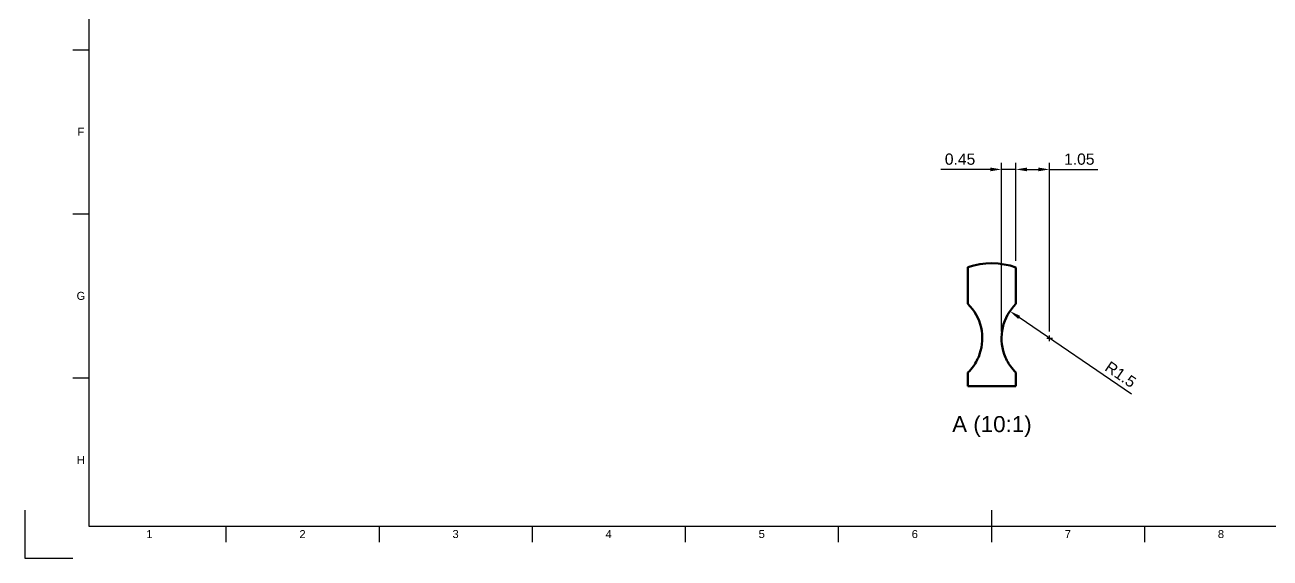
# Model space of a CAD drawing. Header units: millimetres. Extents: x 0 to 594, y 0 to 420.
# Drawn here: x 0 to 389.1, y 0 to 166.5 of the extents above; entities that cross this region are included whole.
import ezdxf
from ezdxf.enums import TextEntityAlignment as Align

# ---------------------------------------------------------------- set-up
doc = ezdxf.new("R2010")
doc.units = ezdxf.units.MM
doc.header["$LTSCALE"] = 0.75
doc.linetypes.add('CENTER2', pattern=[28.575, 19.05, -3.175, 3.175, -3.175])
for name, color, linetype, lineweight in [('Annotations', 7, 'Continuous', 25), ('Border', 7, 'Continuous', 25), ('Center Lines', 7, 'CENTER2', 25), ('Dimensions', 7, 'Continuous', 25), ('Visible', 7, 'Continuous', 50)]:
    doc.layers.add(name, color=color, linetype=linetype, lineweight=lineweight)
doc.styles.add('FusionTitle', font='arial.ttf')
doc.styles.get("Standard").update_dxf_attribs({"font": 'arial.ttf'})
doc.dimstyles.new('ISO-25', dxfattribs={"dimtxt": 3.5, "dimasz": 3.5, "dimexe": 2.1, "dimexo": 2.1, "dimgap": 1.4, "dimtad": 1, "dimdsep": 46, "dimtxsty": 'Standard', "dimcen": 0, "dimclrd": 256, "dimclre": 256, "dimclrt": 256, "dimazin": 2, "dimtp": 0.1, "dimtm": 0.1, "dimtfac": 0.714286, "dimtmove": 0, "dimatfit": 3, "dimfxl": 1, "dimarcsym": 0})

# ---------------------------------------------------------------- blocks, each defined once
blk = doc.blocks.new('ISO_A2_SHEET')
at = {"layer": 'Border'}
for p, q in [((20, 410), (20, 10)), ((15, 158.75), (20, 158.75)), ((15, 107.5), (20, 107.5)), ((15, 56.25), (20, 56.25)), ((302, 15), (302, 5)), ((20, 10), (584, 10)), ((62.8335, 10), (62.8335, 5)), ((110.6668, 10), (110.6668, 5)), ((158.5001, 10), (158.5001, 5)), ((206.3334, 10), (206.3334, 5)), ((254.1667, 10), (254.1667, 5)), ((349.8333, 10), (349.8333, 5))]:
    blk.add_line(p, q, dxfattribs=at)
at = {"layer": 'Defpoints'}
for p, q in [((0, 15), (0, 0)), ((0, 0), (15, 0))]:
    blk.add_line(p, q, dxfattribs=at)
at = {"layer": 'Border', "style": 'FusionTitle'}
for s, p in [('F', (17.5, 133.125)), ('G', (17.5, 81.875)), ('H', (17.5, 30.625)), ('1', (38.91685, 7.5)), ('2', (86.75015, 7.5)), ('3', (134.58345, 7.5)), ('4', (182.41675, 7.5)), ('5', (230.25005, 7.5)), ('6', (278.08335, 7.5)), ('7', (325.91665, 7.5)), ('8', (373.74995, 7.5))]:
    blk.add_text(s, height=2.5, dxfattribs=at).set_placement(p, align=Align.MIDDLE)
blk = doc.blocks.new('*U5')
at = {"layer": 'Center Lines', "color": 0, "linetype": 'Continuous', "ltscale": 0.75, "transparency": 16777216}
for p, q in [((-0.89, 0), (0.89, 0)), ((0, -0.89), (0, 0.89))]:
    blk.add_line(p, q, dxfattribs=at)
blk = doc.blocks.new('*D16')
at = {"layer": 'Defpoints', "color": 0, "transparency": 16777216}
for p in [(320.18, 68.65), (332.56, 60.18)]:
    blk.add_point(p, dxfattribs=at)
at = {"layer": 'Dimensions', "lineweight": -2, "transparency": 16777216}
blk.add_line((345.77, 51.15), (310.69, 75.14), dxfattribs=at)
at = {"layer": 'Dimensions', "transparency": 16777216}
blk.add_solid([(311.02, 75.62), (310.36, 74.66), (307.8, 77.11)], dxfattribs=at)
at = {"layer": 'Dimensions', "transparency": 16777216, "insert": (342.39, 57.33), "char_height": 3.5, "attachment_point": 5, "rotation": 325.6434}
blk.add_mtext('R1.5', dxfattribs=at)
blk = doc.blocks.new('*D17')
at = {"layer": 'Defpoints', "color": 0, "transparency": 16777216}
for p in [(320.18, 121.36), (309.68, 90.76), (320.18, 68.65)]:
    blk.add_point(p, dxfattribs=at)
at = {"layer": 'Dimensions', "lineweight": -2, "transparency": 16777216}
for p, q in [((309.68, 92.86), (309.68, 123.46)), ((313.18, 121.36), (316.68, 121.36)), ((320.18, 70.75), (320.18, 123.46)), ((320.18, 121.36), (335.27, 121.36))]:
    blk.add_line(p, q, dxfattribs=at)
at = {"layer": 'Dimensions', "transparency": 16777216}
for points in [[(313.18, 121.94), (313.18, 120.78), (309.68, 121.36)], [(316.68, 121.94), (316.68, 120.78), (320.18, 121.36)]]:
    blk.add_solid(points, dxfattribs=at)
at = {"layer": 'Dimensions', "transparency": 16777216, "insert": (329.48, 124.55), "char_height": 3.5, "attachment_point": 5}
blk.add_mtext('1.05', dxfattribs=at)
blk = doc.blocks.new('*D18')
at = {"layer": 'Defpoints', "color": 0, "transparency": 16777216}
for p in [(305.18, 121.36), (309.68, 90.76), (305.18, 68.65)]:
    blk.add_point(p, dxfattribs=at)
at = {"layer": 'Dimensions', "lineweight": -2, "transparency": 16777216}
for p, q in [((301.68, 121.36), (286.26, 121.36)), ((305.18, 70.75), (305.18, 123.46)), ((309.68, 121.36), (305.18, 121.36)), ((309.68, 92.86), (309.68, 123.46)), ((313.18, 121.36), (316.68, 121.36))]:
    blk.add_line(p, q, dxfattribs=at)
at = {"layer": 'Dimensions', "transparency": 16777216}
for points in [[(301.68, 121.94), (301.68, 120.78), (305.18, 121.36)], [(313.18, 121.94), (313.18, 120.78), (309.68, 121.36)]]:
    blk.add_solid(points, dxfattribs=at)
at = {"layer": 'Dimensions', "transparency": 16777216, "insert": (292.22, 124.55), "char_height": 3.5, "attachment_point": 5}
blk.add_mtext('0.45', dxfattribs=at)

msp = doc.modelspace()

# ---------------------------------------------------------------- linework, layer by layer
at = {"layer": 'Visible', "extrusion": (-1, -2.22045e-16, 2.96645e-13)}
for p, q in [((294.682, 90.874, 1620.063), (294.682, 79.361, 1620.063)), ((309.682, 90.761, 1620.063), (309.682, 79.361, 1620.063)), ((294.682, 53.649, 1610.063), (309.682, 53.649, 1610.063))]:
    msp.add_line(p, q, dxfattribs=at)
at = {"layer": 'Visible', "extrusion": (-2.96645e-13, -2.22045e-16, -1)}
for centre, radius, start, end in [((-302.014, 68.61, -1620.063), 23.441, 71.77267, 109.09391), ((-284.182, 68.649, -1620.063), 15, 134.427, 199.47122)]:
    msp.add_arc(centre, radius, start, end, dxfattribs=at)
at = {"layer": 'Visible'}
msp.add_arc((320.182, 68.649, 1620.063), 15, 134.427, 199.47122, dxfattribs=at)
at = {"layer": 'Visible', "extrusion": (1, 5.92525e-16, -2.96387e-13)}
msp.add_arc((63.649, 1610.063, 294.682), 10, 124.83494, 180, dxfattribs=at)
at = {"layer": 'Visible', "extrusion": (-1, -2.22045e-16, 2.96645e-13)}
msp.add_arc((-63.649, 1610.063, -309.682), 10, 0, 55.16506, dxfattribs=at)
at = {"layer": 'Visible'}
for points, knots in [([(298.324, 63.649, 1620.063), (297.866, 62.356, 1620.063), (297.198, 61.065, 1619.8), (295.864, 59.197, 1619.052), (295.281, 58.525, 1618.679), (294.682, 57.937, 1618.271)], [0.509109265, 0.509109265, 0.509109265, 0.509109265, 0.550276873, 0.550276873, 0.577045235, 0.577045235, 0.577045235, 0.577045235]), ([(309.682, 57.937, 1618.271), (309.082, 58.525, 1618.679), (308.5, 59.197, 1619.052), (307.166, 61.065, 1619.8), (306.497, 62.356, 1620.063), (306.04, 63.649, 1620.063)], [0.135969185, 0.135969185, 0.135969185, 0.135969185, 0.162737547, 0.162737547, 0.203905156, 0.203905156, 0.203905156, 0.203905156])]:
    msp.add_open_spline(points, degree=3, knots=knots, dxfattribs=at)

# ---------------------------------------------------------------- block references
at = {"layer": 'Border'}
msp.add_blockref('ISO_A2_SHEET', (0, 0), dxfattribs=at)
at = {"layer": 'Center Lines', "ltscale": 0.75}
msp.add_blockref('*U5', (320.182, 68.649), dxfattribs=at)

# ---------------------------------------------------------------- texts
at = {"layer": 'Annotations', "insert": (302.182, 37.84), "char_height": 5, "width": 27.10437, "attachment_point": 8}
msp.add_mtext('A (10:1)', dxfattribs=at)

# ---------------------------------------------------------------- dimensions: what is measured, and where the dimension line sits
at = {"layer": 'Dimensions'}
for base, p2, picture, middle in [((305.182, 121.361), (305.182, 68.649), '*D18', (292.223, 124.548)), ((320.182, 121.361), (320.182, 68.649), '*D17', (329.476, 124.548))]:
    dim = msp.add_linear_dim(base=base, p1=(309.682, 90.761), p2=p2, dimstyle='ISO-25', override={"dimlfac": 0.1, "dimclrd": 256, "dimclre": 256}, dxfattribs=at)
    dim.commit()
    dim.dimension.update_dxf_attribs({"geometry": picture, "text_midpoint": middle})
dim = msp.add_radius_dim(center=(320.182, 68.649), mpoint=(332.565, 60.184), dimstyle='ISO-25', override={"dimlfac": 0.1, "dimse1": 1, "dimclrd": 256, "dimclre": 256}, dxfattribs=at)
dim.commit()
dim.dimension.update_dxf_attribs({"geometry": '*D16', "text_midpoint": (340.594, 54.695), "dimtype": 164})

doc.saveas('drawing.dxf')
